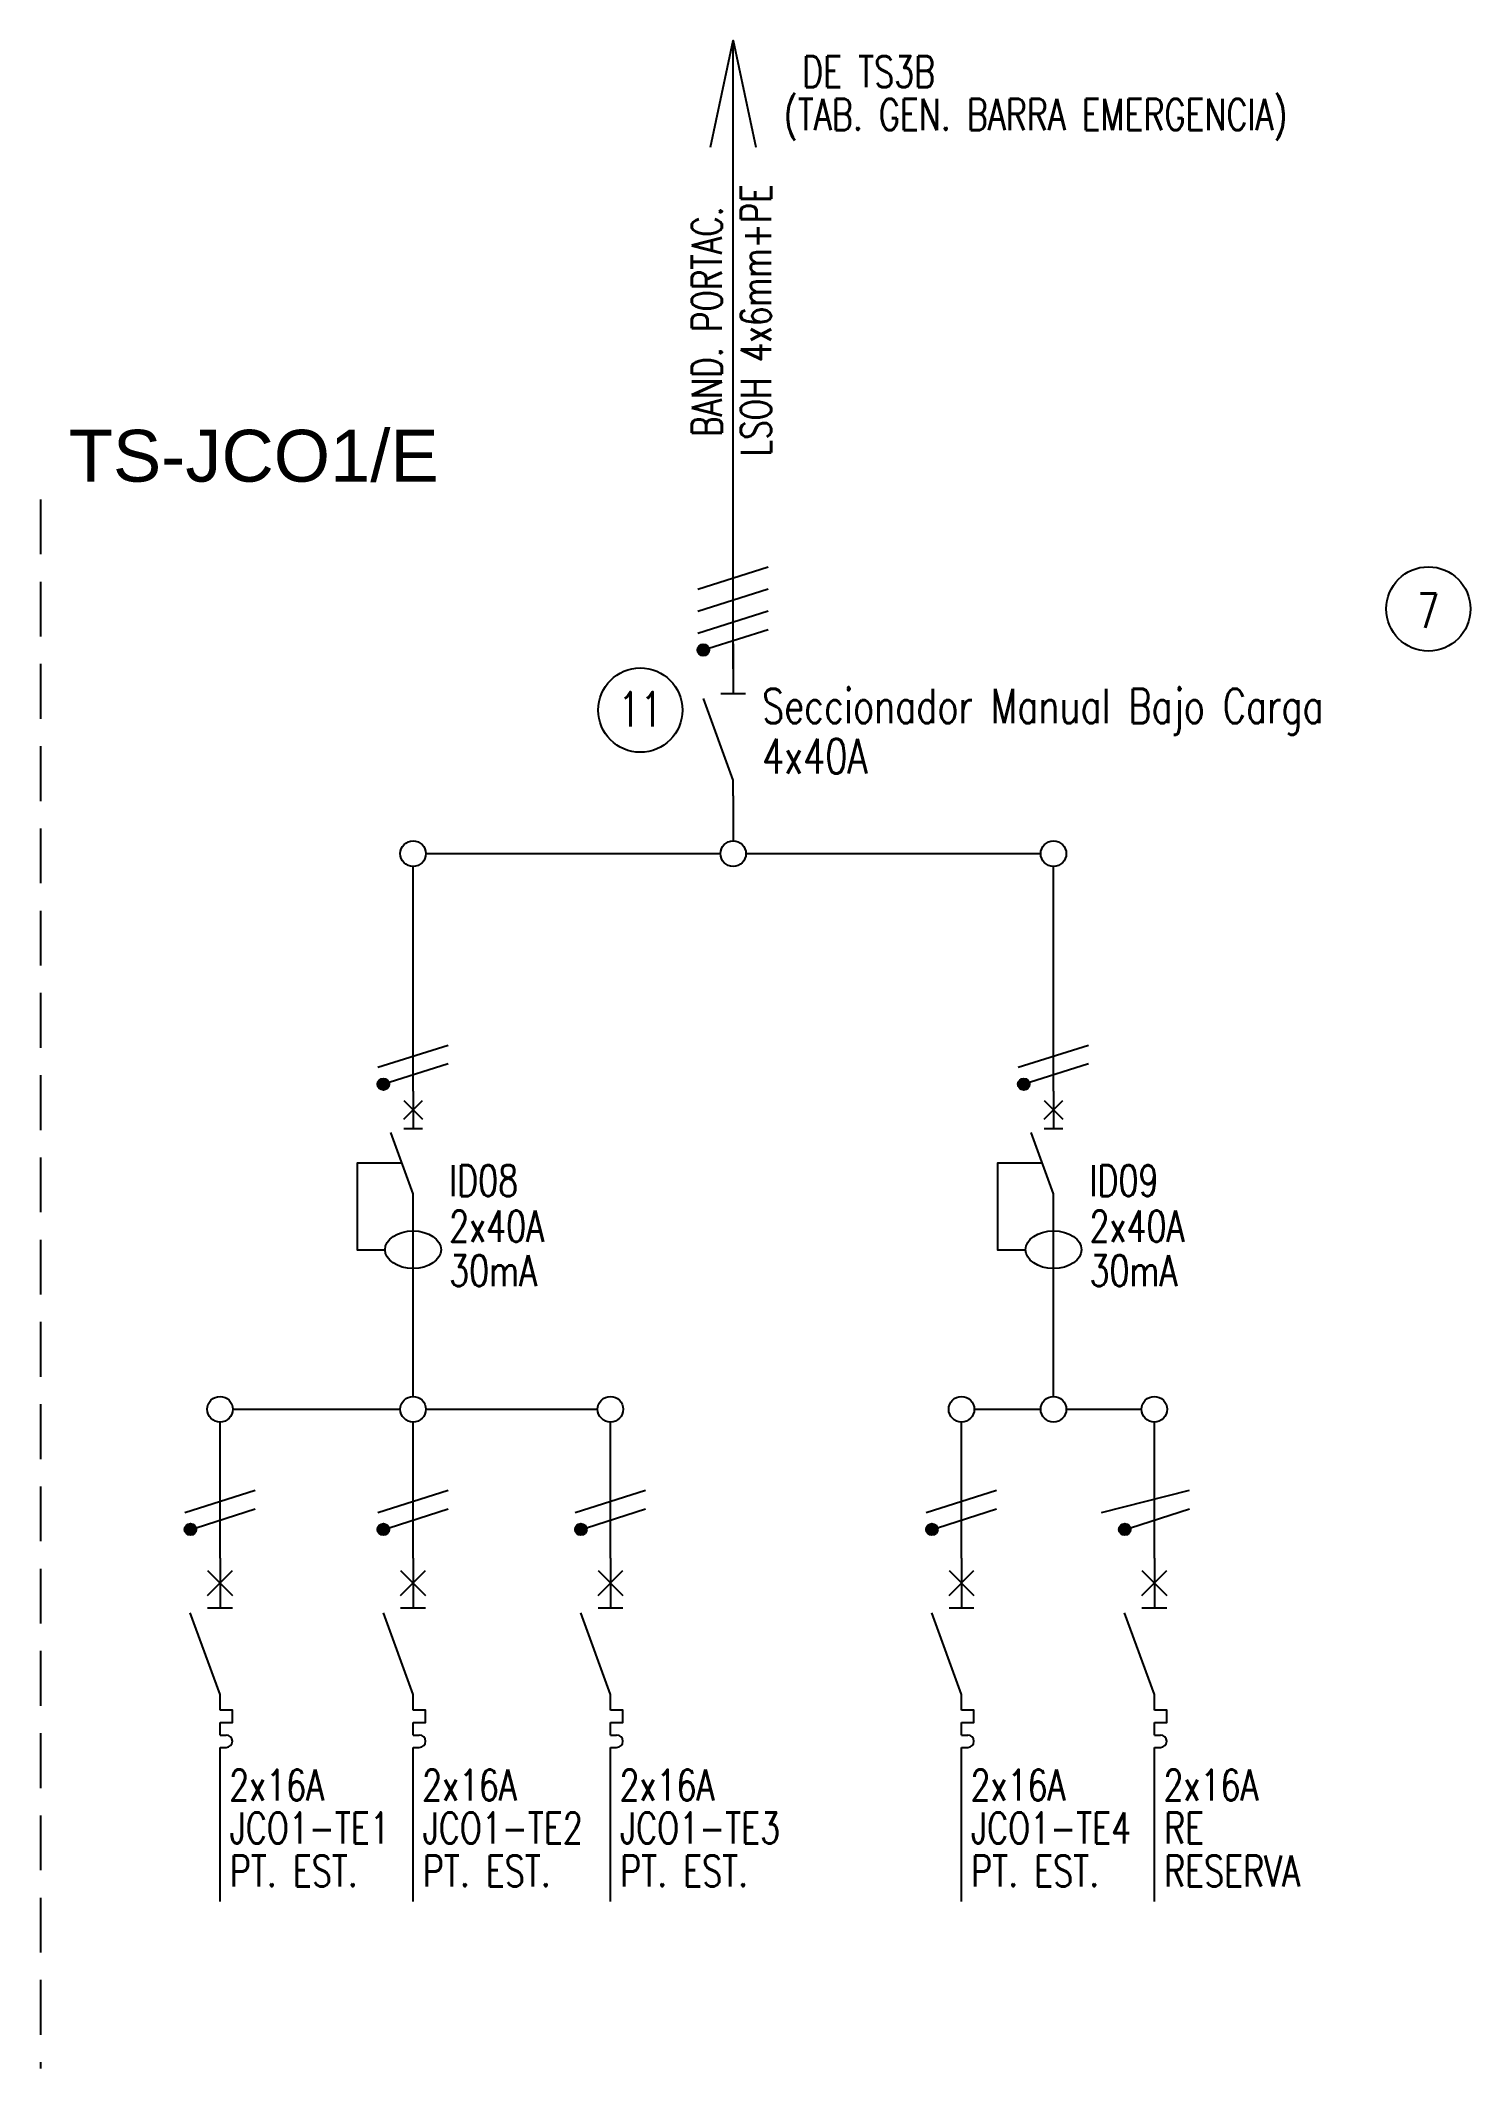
# Model space of a CAD drawing. Extents: x 3721.5 to 3729.8, y 1555.4 to 1567.1.
import ezdxf
from ezdxf.enums import TextEntityAlignment as Align

# ---------------------------------------------------------------- set-up
doc = ezdxf.new("R2010")
doc.units = 0
doc.linetypes.add('OCJ-ESQ UNI-CORREGIDOS IDO.br$0$DASHED', pattern=[19.05, 12.7, -6.35])
for name, color, linetype in [('OCJ-ESQ UNI-CORREGIDOS IDO.br$0$00-IE-CABLES', 10, 'Continuous'), ('OCJ-ESQ UNI-CORREGIDOS IDO.br$0$01-ELE-APARATOS', 170, 'Continuous'), ('OCJ-ESQ UNI-CORREGIDOS IDO.br$0$ELECTRIC', 4, 'Continuous'), ('OCJ-ESQ UNI-CORREGIDOS IDO.br$0$TEXTO', 7, 'Continuous')]:
    doc.layers.add(name, color=color, linetype=linetype)
doc.styles.add('OCJ-ESQ UNI-CORREGIDOS IDO.br$0$ARIAL', font='Arial.ttf', dxfattribs={"height": 0.2})
doc.styles.add('OCJ-ESQ UNI-CORREGIDOS IDO.br$0$Electricidad', font='ROMANS.SHX', dxfattribs={"width": 0.75, "height": 0.175})

# ---------------------------------------------------------------- blocks, each defined once
blk = doc.blocks.new('OCJ-ESQ UNI-CORREGIDOS IDO.br$0$Unif-Interruptor-Term')
for p, q in [((0, -1.013), (0.045, -1.013)), ((0, -1.103), (0.045, -1.103))]:
    blk.add_line(p, q)
for points in [[(-0.09, 0.177), (0.09, -0.003)], [(-0.09, -0.003), (0.09, 0.177)], [(0, 0.267), (0, -0.093)], [(0, -0.72), (-0.215, -0.128)], [(-0.09, -0.093), (0.09, -0.093)], [(0, -0.833), (0, -0.72)], [(0, -0.923), (0.09, -0.923), (0.09, -0.833), (0, -0.833)], [(0, -1.013), (0, -0.923)], [(0, -1.215), (0, -1.103)]]:
    blk.add_lwpolyline(points)
blk.add_arc((0.045, -1.058), 0.045, 270, 90)
blk = doc.blocks.new('OCJ-ESQ UNI-CORREGIDOS IDO.br$0$Unif-Interruptor-Dif')
for points in [[(0, 0.177), (0, -0.093)], [(-0.068, 0.11), (0.068, -0.025)], [(-0.068, -0.025), (0.068, 0.11)], [(0, -0.565), (-0.162, -0.121)], [(-0.068, -0.093), (0.068, -0.093)], [(-0.081, -0.343), (-0.405, -0.343), (-0.405, -0.97), (-0.202, -0.97)], [(0, -1.308), (0, -0.565)]]:
    blk.add_lwpolyline(points)
blk.add_ellipse((0, -0.97), major_axis=(0.203, 0), ratio=0.670814)
blk = doc.blocks.new('OCJ-ESQ UNI-CORREGIDOS IDO.br$0$A$C7AFF483F')
for points in [[(0, 0.88), (0, 0.592)], [(-0.072, 0.592), (0.072, 0.592)], [(0, 0.09), (-0.172, 0.564)], [(0, 0), (0, 0.09)]]:
    blk.add_lwpolyline(points)

msp = doc.modelspace()

# ---------------------------------------------------------------- hatches: boundary and pattern name
at = {"layer": 'OCJ-ESQ UNI-CORREGIDOS IDO.br$0$00-IE-CABLES'}
for points in [[(3725.289, 1563.569, 1), (3725.343, 1563.609, 1)], [(3723.436, 1561.055, 1), (3723.491, 1561.095, 1)], [(3727.145, 1561.055, 1), (3727.2, 1561.095, 1)], [(3722.319, 1558.477, 1), (3722.373, 1558.517, 1)], [(3723.436, 1558.477, 1), (3723.491, 1558.517, 1)], [(3724.579, 1558.477, 1), (3724.634, 1558.517, 1)], [(3726.612, 1558.477, 1), (3726.667, 1558.517, 1)], [(3727.73, 1558.477, 1), (3727.784, 1558.517, 1)]]:
    msp.add_hatch(color=256, dxfattribs=at).paths.add_polyline_path(points)

# ---------------------------------------------------------------- linework, layer by layer
for p, q in [((3725.489, 1563.481), (3725.489, 1567.118)), ((3725.489, 1562.745), (3725.489, 1562.484)), ((3723.708, 1562.41), (3725.415, 1562.41)), ((3725.563, 1562.41), (3727.27, 1562.41)), ((3723.635, 1561.035), (3723.635, 1562.336)), ((3727.344, 1561.035), (3727.344, 1562.336)), ((3723.635, 1559.267), (3723.635, 1559.995)), ((3727.344, 1559.267), (3727.344, 1559.995)), ((3722.591, 1559.193), (3723.561, 1559.193)), ((3723.709, 1559.193), (3724.704, 1559.193)), ((3726.885, 1559.193), (3727.27, 1559.193)), ((3727.418, 1559.193), (3727.854, 1559.193)), ((3722.517, 1558.331), (3722.517, 1559.119)), ((3723.635, 1558.331), (3723.635, 1559.119)), ((3724.778, 1558.331), (3724.778, 1559.119)), ((3726.811, 1558.331), (3726.811, 1559.119)), ((3727.928, 1558.331), (3727.928, 1559.119)), ((3722.517, 1556.343), (3722.517, 1557.145)), ((3723.635, 1556.343), (3723.635, 1557.145)), ((3724.778, 1556.343), (3724.778, 1557.145)), ((3726.811, 1556.343), (3726.811, 1557.145)), ((3727.928, 1556.343), (3727.928, 1557.145))]:
    msp.add_line(p, q, dxfattribs=at)
for points in [[(3725.358, 1566.5), (3725.489, 1567.118), (3725.62, 1566.5)], [(3725.284, 1563.941), (3725.691, 1564.07)], [(3725.284, 1563.814), (3725.691, 1563.943)], [(3725.284, 1563.687), (3725.691, 1563.816)], [(3725.348, 1563.599), (3725.691, 1563.708)], [(3723.431, 1561.173), (3723.838, 1561.302)], [(3727.14, 1561.173), (3727.547, 1561.302)], [(3723.496, 1561.086), (3723.838, 1561.194)], [(3727.205, 1561.086), (3727.547, 1561.194)], [(3722.314, 1558.595), (3722.721, 1558.724)], [(3723.431, 1558.595), (3723.838, 1558.724)], [(3724.574, 1558.595), (3724.982, 1558.724)], [(3726.607, 1558.595), (3727.014, 1558.724)], [(3727.621, 1558.595), (3728.132, 1558.724)], [(3722.378, 1558.507), (3722.721, 1558.616)], [(3723.496, 1558.507), (3723.838, 1558.616)], [(3724.639, 1558.507), (3724.982, 1558.616)], [(3726.672, 1558.507), (3727.014, 1558.616)], [(3727.789, 1558.507), (3728.132, 1558.616)]]:
    msp.add_lwpolyline(points, dxfattribs=at)
for centre, radius in [((3725.316, 1563.589), 0.0338), ((3723.635, 1562.41), 0.0741), ((3725.489, 1562.41), 0.0741), ((3727.344, 1562.41), 0.0741), ((3723.463, 1561.075), 0.0338), ((3727.172, 1561.075), 0.0338), ((3722.517, 1559.193), 0.0741), ((3723.635, 1559.193), 0.0741), ((3724.778, 1559.193), 0.0741), ((3726.811, 1559.193), 0.0741), ((3727.344, 1559.193), 0.0741), ((3727.928, 1559.193), 0.0741), ((3722.346, 1558.497), 0.0338), ((3723.463, 1558.497), 0.0338), ((3724.607, 1558.497), 0.0338), ((3726.64, 1558.497), 0.0338), ((3727.757, 1558.497), 0.0338)]:
    msp.add_circle(centre, radius, dxfattribs=at)
at = {"layer": 'OCJ-ESQ UNI-CORREGIDOS IDO.br$0$ELECTRIC', "linetype": 'OCJ-ESQ UNI-CORREGIDOS IDO.br$0$DASHED', "ltscale": 0.025}
msp.add_lwpolyline([(3721.478, 1564.461), (3721.478, 1555.376)], dxfattribs=at)
at = {"layer": 'OCJ-ESQ UNI-CORREGIDOS IDO.br$0$TEXTO'}
for centre in [(3729.515, 1563.827), (3724.951, 1563.241)]:
    msp.add_circle(centre, 0.244, dxfattribs=at)

# ---------------------------------------------------------------- block references
at = {"layer": 'OCJ-ESQ UNI-CORREGIDOS IDO.br$0$01-ELE-APARATOS'}
msp.add_blockref('OCJ-ESQ UNI-CORREGIDOS IDO.br$0$A$C7AFF483F', (3725.489, 1562.745), dxfattribs=at)
at = {"layer": 'OCJ-ESQ UNI-CORREGIDOS IDO.br$0$01-ELE-APARATOS', "xscale": 0.7999999999999546, "yscale": 0.7999999999999546, "zscale": 0.7999999999999546}
for name, p in [('OCJ-ESQ UNI-CORREGIDOS IDO.br$0$Unif-Interruptor-Dif', (3723.635, 1560.893)), ('OCJ-ESQ UNI-CORREGIDOS IDO.br$0$Unif-Interruptor-Dif', (3727.344, 1560.893)), ('OCJ-ESQ UNI-CORREGIDOS IDO.br$0$Unif-Interruptor-Term', (3722.517, 1558.117)), ('OCJ-ESQ UNI-CORREGIDOS IDO.br$0$Unif-Interruptor-Term', (3723.635, 1558.117)), ('OCJ-ESQ UNI-CORREGIDOS IDO.br$0$Unif-Interruptor-Term', (3724.778, 1558.117)), ('OCJ-ESQ UNI-CORREGIDOS IDO.br$0$Unif-Interruptor-Term', (3726.811, 1558.117)), ('OCJ-ESQ UNI-CORREGIDOS IDO.br$0$Unif-Interruptor-Term', (3727.928, 1558.117))]:
    msp.add_blockref(name, p, dxfattribs=at)

# ---------------------------------------------------------------- texts
at = {"layer": 'OCJ-ESQ UNI-CORREGIDOS IDO.br$0$TEXTO', "style": 'OCJ-ESQ UNI-CORREGIDOS IDO.br$0$Electricidad', "width": 0.75}
for s, height, p in [('DE TS3B', 0.18, (3725.889, 1566.848)), ('(TAB. GEN. BARRA EMERGENCIA)', 0.18, (3725.783, 1566.6)), ('7', 0.2, (3729.451, 1563.717)), ('11', 0.2, (3724.823, 1563.146)), ('Seccionador Manual Bajo Carga', 0.2, (3725.656, 1563.165)), ('4x40A', 0.2, (3725.656, 1562.874)), ('ID08', 0.18, (3723.844, 1560.427)), ('ID09', 0.18, (3727.553, 1560.427)), ('2x40A', 0.18, (3723.844, 1560.163)), ('2x40A', 0.18, (3727.553, 1560.163)), ('30mA', 0.18, (3723.844, 1559.906)), ('30mA', 0.18, (3727.553, 1559.906)), ('2x16A', 0.18, (3722.57, 1556.927)), ('2x16A', 0.18, (3723.687, 1556.927)), ('2x16A', 0.18, (3724.831, 1556.927)), ('2x16A', 0.18, (3726.864, 1556.927)), ('2x16A', 0.18, (3727.981, 1556.927)), ('JCO1-TE1', 0.18, (3722.574, 1556.679)), ('JCO1-TE2', 0.18, (3723.692, 1556.679)), ('JCO1-TE3', 0.18, (3724.835, 1556.679)), ('JCO1-TE4', 0.18, (3726.868, 1556.679)), ('RE', 0.18, (3727.985, 1556.679)), ('PT. EST.', 0.18, (3722.574, 1556.43)), ('PT. EST.', 0.18, (3723.692, 1556.43)), ('PT. EST.', 0.18, (3724.835, 1556.43)), ('PT. EST.', 0.18, (3726.868, 1556.43)), ('RESERVA', 0.18, (3727.985, 1556.43))]:
    msp.add_text(s, height=height, dxfattribs=at).set_placement(p)
for s, p in [('LSOH 4x6mm+PE', (3725.708, 1565.498)), ('BAND. PORTAC.', (3725.424, 1565.49))]:
    msp.add_text(s, height=0.175, rotation=90, dxfattribs=at).set_placement(p, align=Align.CENTER)
at = {"layer": 'OCJ-ESQ UNI-CORREGIDOS IDO.br$0$TEXTO', "style": 'OCJ-ESQ UNI-CORREGIDOS IDO.br$0$ARIAL'}
msp.add_text('TS-JCO1/E', height=0.3, dxfattribs=at).set_placement((3721.641, 1564.564))

doc.saveas('drawing.dxf')
